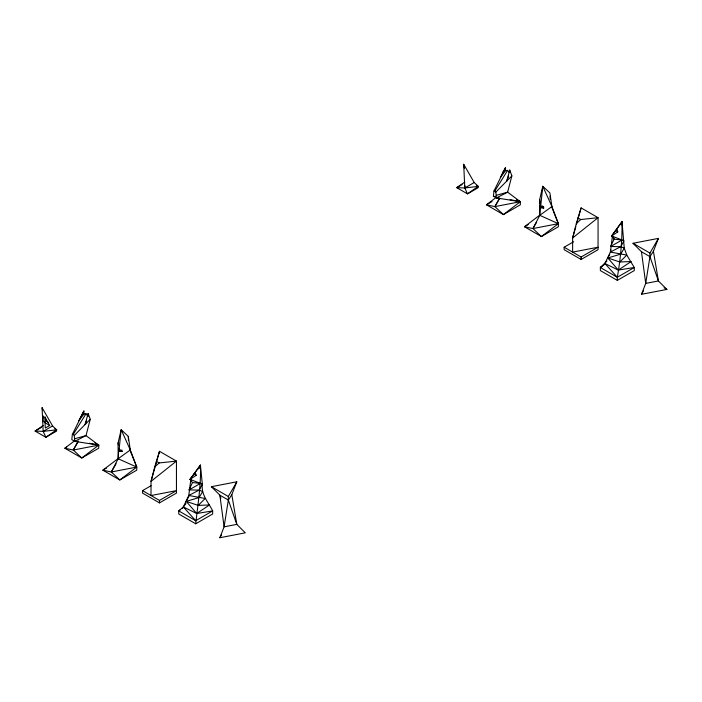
<?xml version="1.0" encoding="UTF-8"?>
<svg xmlns="http://www.w3.org/2000/svg" width="702" height="702" viewBox="0 0 702 702"><rect width="100%" height="100%" fill="white"/><g stroke="black" fill="none" stroke-linecap="round" stroke-linejoin="round"><path stroke-width="1.05" d="M617.321 280.379L617.321 277.281L604.94 263.513L610.389 252.062L612.635 234.565L622.016 221.735L624.262 248.148L626.798 255.072L634.275 267.497L634.275 270.586L617.321 280.379L600.368 270.586L600.368 267.497L606.914 261.021M495.761 197.718L486.433 204.808L503.387 214.593L520.34 204.808L520.34 201.711L496.402 197.938L493.409 196.209L493.971 191.005L505.501 167.602L505.501 170.683L500.359 177.43L505.501 167.602M118.111 458.582L102.852 470.182L119.805 479.966L136.758 467.084L118.155 458.748L118.085 442.901L121.156 429.677L130.309 449.956L136.758 467.084L136.758 470.182L119.805 479.966L111.328 471.981L118.155 458.748L118.787 448.341L119.059 450.008L121.946 450.166L122.104 451.491L118.919 451.316M119.059 450.008L121.156 429.677L128.282 436.372L130.309 449.956L118.155 458.748M540.566 214.522L524.464 226.764L541.418 236.548L558.371 223.666L539.768 215.33L539.698 199.482L542.769 186.258L551.921 206.546L558.371 223.666L558.371 226.764L541.418 236.548L532.941 228.562L539.768 215.33L540.4 204.931L540.672 206.599L543.559 206.748L543.717 208.073L540.531 207.906M540.672 206.599L542.769 186.258L549.894 192.953L551.921 206.546L539.768 215.33M195.709 523.789C197.832 504.282 201.22 484.88 200.403 465.154L190.049 479.387L192.471 482.564L200.403 483.397L202.36 484.301C200.877 494.664 208.494 502.307 212.662 510.907L212.662 514.004L195.709 523.789L178.756 514.004L178.756 510.907L183.327 506.923L185.96 503.606M605.414 263.794L600.368 267.497L617.321 277.281C620.507 258.88 622.297 240.391 622.016 221.735L611.661 235.969L614.083 239.145L622.016 239.987L623.973 240.883L620.735 246.692L610.389 252.062L611.03 250M83.889 411.021L78.747 420.84L83.889 414.092L83.889 411.021L72.359 434.424L71.797 439.619L74.789 441.347L98.728 445.129L98.728 448.218L81.774 458.011L64.821 448.218L74.991 440.496M465.057 185.942L464.785 187.96L467.479 193.866L478.237 187.645L478.237 186.407L474.201 182.52L463.706 164.268L464.785 187.96L478.237 186.407L476.447 185.372M228.334 500.043L224.096 526.825L219.858 537.732L245.288 532.836L236.811 524.376L228.334 500.043L228.334 496.481L236.811 481.8L211.381 486.697L219.858 495.156L228.334 500.043L231.8 494.682L236.811 481.8M649.947 256.634L645.708 283.406L641.47 294.313L666.9 289.426L658.423 280.967L649.947 256.634L649.947 253.062L658.423 238.382L632.993 243.278L641.47 251.737L649.947 256.634L653.413 251.272L658.423 238.382M191.023 477.983L188.777 495.48L183.327 506.923L195.709 520.7L212.662 510.907L196.7 513.504L183.327 506.923M199.737 468.181L200.403 465.154L190.049 479.387L200.403 483.397L189.066 489.917L192.471 482.564M621.349 224.763L622.016 221.735L620.612 224.543M154.73 466.874L151.018 481.379L151.018 495.533L176.448 490.637L159.494 500.421L142.541 490.637L142.541 493.094L159.494 502.886L176.448 493.094L176.448 461.1L159.494 451.316L154.73 466.874L159.17 462.951L176.448 461.1L151.018 481.379L159.494 451.316L159.494 453.501M576.342 223.464L572.63 237.96L572.63 252.115L598.06 247.218L581.107 257.011L564.154 247.218L564.154 249.684L581.107 259.468L598.06 249.684L598.06 217.69L581.107 207.897L576.342 223.464L580.782 219.542L598.06 217.69L572.63 237.96L575.851 226.562M86.618 420.524L85.1 424.517L88.127 413.469L90.251 419.305L86.013 435.6L74.789 441.347L74.236 435.512L73.298 434.284L72.359 434.424M502.588 174.052L503.387 170.998M508.608 176.114L506.712 181.098L509.74 170.051L511.863 175.886L507.625 192.181L496.402 197.938L495.849 192.094L494.91 190.865L493.971 191.005M576.43 224.482L581.107 207.897M621.165 223.727L622.016 221.735M617.321 277.281L634.275 267.497L618.313 270.086L607.853 257.985L620.717 254.115L624.262 248.148L620.735 246.692L610.679 246.499L614.083 239.145L613.504 237.311M198.526 468.901L200.403 465.154L202.36 484.301L199.122 490.101L188.777 495.48L205.186 498.481L198.236 505.405L186.241 501.395L189.049 495.919M609.722 254.326L607.853 257.985L619.848 261.995L631.159 261.53L618.313 270.086L604.94 263.513M66.708 447.139L64.821 448.218L73.298 450.026L78.238 440.953M492.084 201.544L486.433 204.808L494.91 206.607L499.359 198.447M189.988 488.259L189.066 489.917L199.122 490.101L202.65 491.567L199.105 497.525L186.241 501.395L196.7 513.504L209.547 504.949L198.236 505.405M74.57 438.776L86.013 435.6L98.728 445.129L81.774 458.011L73.298 450.026L78.062 441.76M106.616 468.006L102.852 470.182L111.328 471.981L116.093 463.724M219.858 537.732L221.446 534.977M496.182 195.358L507.625 192.181L520.34 201.711L503.387 214.593L494.91 206.607L499.675 198.35M528.229 224.587L524.464 226.764L532.941 228.562L536.653 222.139M641.47 294.313L643.585 290.646M73.298 434.284L86.013 413.785L88.127 416.54M494.91 190.865L507.625 170.367L509.213 172.438M610.679 246.499L622.016 239.987L611.661 235.969L612.635 234.565M74.236 435.512L90.251 419.305M495.849 192.094L511.863 175.886M619.848 261.995L626.798 255.072L610.389 252.062M180.44 509.678L178.756 510.907L195.709 520.7M182.116 508.45L183.801 507.213M43.173 425.473L35.1 431.063L45.867 437.276L56.625 431.063L56.625 429.817L52.589 425.938L42.094 407.686L43.173 431.379L45.867 437.276L56.625 429.817L54.835 428.782M464.785 182.055L456.712 187.645L467.479 193.866L478.237 186.407M190.049 479.387L196.174 475.315L195.226 472.271M611.661 235.969L617.786 231.897L616.839 228.852M44.674 421.797L45.955 421.024L48.385 422.428M41.383 427.439L35.1 431.063L43.173 431.379L56.625 429.817M462.091 184.538L456.712 187.645L464.785 187.96L474.201 182.52M49.719 425.473L45.288 428.036L44.779 416.874L49.719 425.473L44.981 422.727M43.173 431.379L52.589 425.938M142.541 490.637L151.018 485.74M564.154 247.218L573.578 241.778M600.368 267.497L602.255 266.409M494.91 206.607L520.34 201.711L516.575 199.535M532.941 228.562L558.371 223.666L551.579 206.607M73.298 450.026L98.728 445.129L94.963 442.953M111.328 471.981L136.758 467.084L129.563 449.026M505.501 170.683L507.625 170.367M83.889 414.092L86.013 413.785M496.402 197.938L498.99 197.639M510.1 199.622L520.34 201.711M89.505 443.252L98.728 445.129M493.409 196.209L495.559 196.648M615.549 230.607L617.786 231.897M632.993 243.278L649.947 253.062M577.904 217.874L580.782 219.542M541.979 205.835L543.559 206.748M540.242 206.063L543.717 208.073M664.074 287.794L666.9 289.426M193.936 474.026L196.174 475.315M211.381 486.697L228.334 496.481M156.292 461.293L159.17 462.951M118.629 449.482L122.104 451.491M129.537 448.49L130.309 449.956M220.919 498.192L219.858 495.156L224.096 526.825L236.811 524.376L231.8 494.682M463.706 164.268L464.452 168.454M45.261 417.128L45.955 421.024M42.094 407.686L42.462 409.775M43.27 417.918L42.883 415.786L43.164 421.867M653.413 251.272L658.423 280.967L645.708 283.406L641.47 251.737M539.698 199.482L540.189 203.598M118.085 442.901L118.331 444.954M550.043 196.148L550.184 199.342M128.282 436.372L128.475 440.628M581.107 257.011L581.107 259.468M509.74 170.051L509.74 172.104M159.494 500.421L159.494 502.886M88.127 413.469L88.127 415.514"/></g></svg>
